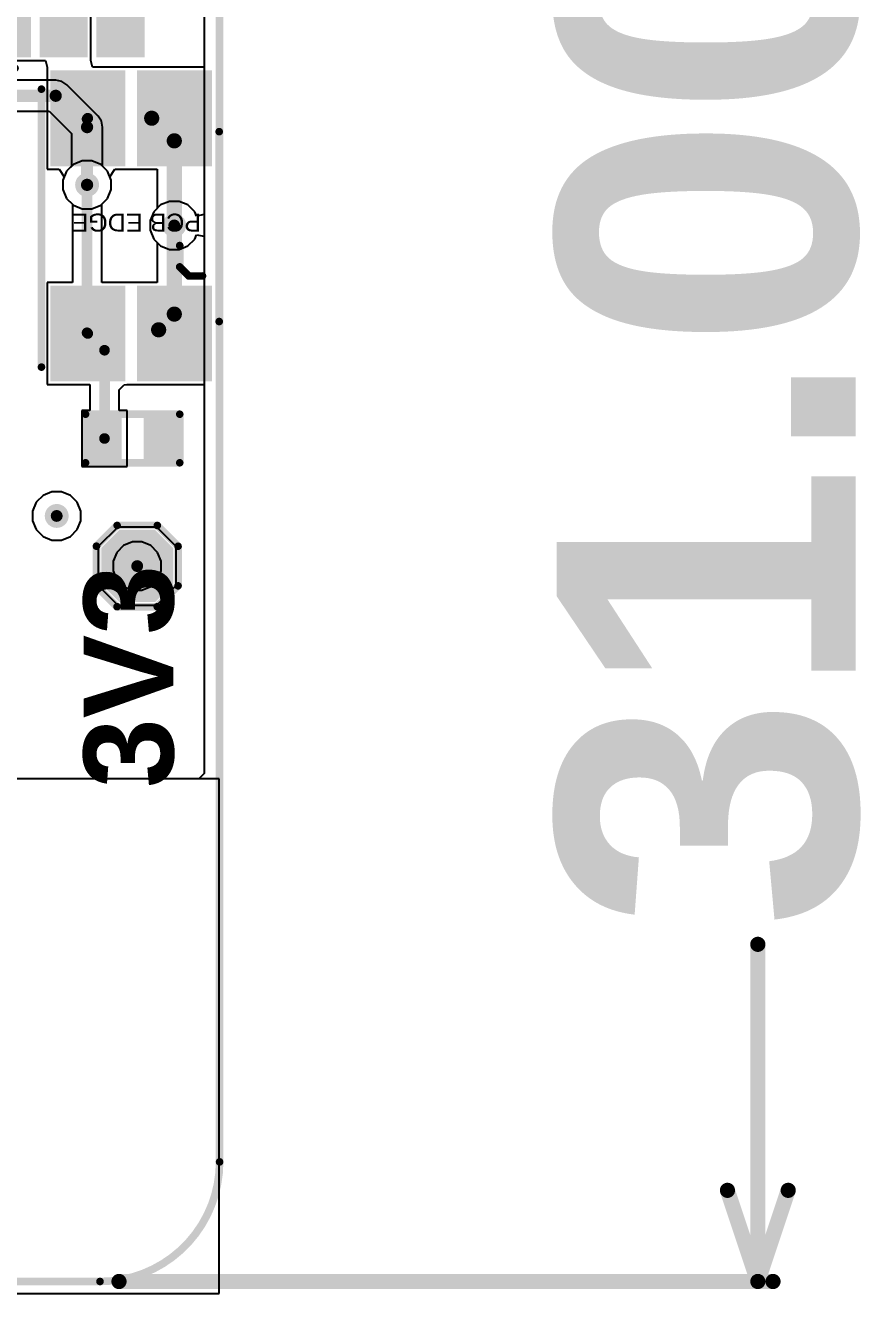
# Model space of a CAD drawing. Header units: inches. Extents: x 0 to 5429, y 0 to 5429.
# Drawn here: x 21.75 to 35.72, y -0.2 to 21.01 of the extents above; entities that cross this region are included whole.
import ezdxf

# ---------------------------------------------------------------- set-up
doc = ezdxf.new("R2010")
doc.units = ezdxf.units.IN
for name, color, linetype in [('Board Outline', 216, 'Continuous'), ('Bottom Layer', 5, 'Continuous'), ('Ground', 16, 'Continuous'), ('Multi-Layer', 9, 'Continuous'), ('Power', 76, 'Continuous'), ('Top Layer', 1, 'Continuous'), ('Top Overlay', 2, 'Continuous'), ('Top Paste', 8, 'Continuous'), ('Top Solder', 216, 'Continuous'), ('Via Holes', 16, 'Continuous')]:
    doc.layers.add(name, color=color, linetype=linetype)
doc.styles.add('Arial', font='', dxfattribs={"height": 0.2})
doc.styles.add('Arial_Bold', font='', dxfattribs={"height": 0.2})
doc.styles.get('Arial').set_extended_font_data('Arial')
doc.styles.get('Arial_Bold').set_extended_font_data('Arial', bold=True)

# ---------------------------------------------------------------- blocks, each defined once
blk = doc.blocks.new('SOT_23_5_4')
at = {"layer": 'Top Layer'}
for points in [[(-1.85, 1.25), (-0.75, 1.25), (-0.75, 0.65), (-1.85, 0.65)], [(0.75, 1.25), (1.85, 1.25), (1.85, 0.65), (0.75, 0.65)], [(-1.85, 0.3), (-0.75, 0.3), (-0.75, -0.3), (-1.85, -0.3)], [(-1.85, -0.65), (-0.75, -0.65), (-0.75, -1.25), (-1.85, -1.25)], [(0.75, -0.65), (1.85, -0.65), (1.85, -1.25), (0.75, -1.25)]]:
    blk.add_hatch(color=1, dxfattribs=at).paths.add_polyline_path(points)
at = {"layer": 'Top Paste'}
for points in [[(-1.85, 1.25), (-0.75, 1.25), (-0.75, 0.65), (-1.85, 0.65)], [(0.75, 1.25), (1.85, 1.25), (1.85, 0.65), (0.75, 0.65)], [(-1.85, 0.3), (-0.75, 0.3), (-0.75, -0.3), (-1.85, -0.3)], [(-1.85, -0.65), (-0.75, -0.65), (-0.75, -1.25), (-1.85, -1.25)], [(0.75, -0.65), (1.85, -0.65), (1.85, -1.25), (0.75, -1.25)]]:
    blk.add_hatch(color=8, dxfattribs=at).paths.add_polyline_path(points)
at = {"layer": 'Top Solder'}
for points in [[(-1.952, 1.352), (-0.648, 1.352), (-0.648, 0.548), (-1.952, 0.548)], [(0.648, 1.352), (1.952, 1.352), (1.952, 0.548), (0.648, 0.548)], [(-1.952, 0.402), (-0.648, 0.402), (-0.648, -0.402), (-1.952, -0.402)], [(-1.952, -0.548), (-0.648, -0.548), (-0.648, -1.352), (-1.952, -1.352)], [(0.648, -0.548), (1.952, -0.548), (1.952, -1.352), (0.648, -1.352)]]:
    blk.add_hatch(color=216, dxfattribs=at).paths.add_polyline_path(points)
at = {"layer": 'Top Overlay', "const_width": 0.127}
for points in [[(-0.879, 1.499), (0.874, 1.499)], [(-0.879, 1.499), (-0.879, 1.399)], [(0.874, 1.499), (0.874, 1.399)], [(-2.134, 1.067), (-2.007, 0.94)], [(-2.134, 1.067), (-2.134, 0.813)], [(-2.007, 0.94), (-2.134, 0.813)], [(0.88, 0.44), (0.88, -0.418)], [(-0.879, -1.399), (-0.879, -1.499)], [(-0.879, -1.499), (0.874, -1.499)], [(0.874, -1.399), (0.874, -1.499)]]:
    blk.add_lwpolyline(points, dxfattribs=at)
at = {"layer": 'Top Overlay', "const_width": 0.0635}
for points in [[(-0.911, 1.499, 1), (-0.847, 1.499, 1)], [(-0.911, 1.499, 1), (-0.847, 1.499, 1)], [(0.842, 1.499, 1), (0.905, 1.499, 1)], [(0.842, 1.499, 1), (0.905, 1.499, 1)], [(-0.911, 1.399, 1), (-0.847, 1.399, 1)], [(0.842, 1.399, 1), (0.905, 1.399, 1)], [(-2.165, 1.067, 1), (-2.102, 1.067, 1)], [(-2.165, 1.067, 1), (-2.102, 1.067, 1)], [(-2.165, 0.813, 1), (-2.102, 0.813, 1)], [(-2.165, 0.813, 1), (-2.102, 0.813, 1)], [(-2.038, 0.94, 1), (-1.975, 0.94, 1)], [(-2.038, 0.94, 1), (-1.975, 0.94, 1)], [(0.848, 0.44, 1), (0.912, 0.44, 1)], [(0.848, -0.418, 1), (0.912, -0.418, 1)], [(-0.911, -1.399, 1), (-0.847, -1.399, 1)], [(-0.911, -1.499, 1), (-0.847, -1.499, 1)], [(-0.911, -1.499, 1), (-0.847, -1.499, 1)], [(0.842, -1.399, 1), (0.905, -1.399, 1)], [(0.842, -1.499, 1), (0.905, -1.499, 1)], [(0.842, -1.499, 1), (0.905, -1.499, 1)]]:
    blk.add_lwpolyline(points, format="xyb", close=True, dxfattribs=at)
blk = doc.blocks.new('T____________0_5___8')
at = {"layer": 'Top Layer'}
blk.add_hatch(color=1, dxfattribs=at).paths.add_polyline_path([(0.25, 0.5), (-0.25, 0.5), (-0.5, 0.25), (-0.5, -0.25), (-0.25, -0.5), (0.25, -0.5), (0.5, -0.25), (0.5, 0.25)])
at = {"layer": 'Top Paste'}
blk.add_hatch(color=8, dxfattribs=at).paths.add_polyline_path([(0.25, 0.5), (-0.25, 0.5), (-0.5, 0.25), (-0.5, -0.25), (-0.25, -0.5), (0.25, -0.5), (0.5, -0.25), (0.5, 0.25)])
at = {"layer": 'Top Solder'}
blk.add_hatch(color=216, dxfattribs=at).paths.add_polyline_path([(0.301, 0.602), (-0.301, 0.602), (-0.602, 0.301), (-0.602, -0.301), (-0.301, -0.602), (0.301, -0.602), (0.602, -0.301), (0.602, 0.301)])
at = {"layer": 'Top Overlay', "const_width": 0.127}
for points in [[(-0.682, 0.333), (-0.336, 0.68)], [(-0.336, 0.68), (0.336, 0.68)], [(0.336, 0.68), (0.684, 0.332)], [(-0.682, -0.334), (-0.682, 0.333)], [(0.684, -0.33), (0.684, 0.332)], [(-0.682, -0.334), (-0.337, -0.679)], [(0.335, -0.679), (0.684, -0.33)], [(-0.337, -0.679), (0.335, -0.679)]]:
    blk.add_lwpolyline(points, dxfattribs=at)
at = {"layer": 'Top Overlay', "const_width": 0.0635}
for points in [[(-0.367, 0.68, 1), (-0.304, 0.68, 1)], [(-0.367, 0.68, 1), (-0.304, 0.68, 1)], [(0.305, 0.68, 1), (0.368, 0.68, 1)], [(0.305, 0.68, 1), (0.368, 0.68, 1)], [(-0.714, 0.333, 1), (-0.65, 0.333, 1)], [(-0.714, 0.333, 1), (-0.65, 0.333, 1)], [(0.652, 0.332, 1), (0.715, 0.332, 1)], [(0.652, 0.332, 1), (0.715, 0.332, 1)], [(-0.714, -0.334, 1), (-0.65, -0.334, 1)], [(-0.714, -0.334, 1), (-0.65, -0.334, 1)], [(0.652, -0.33, 1), (0.715, -0.33, 1)], [(0.652, -0.33, 1), (0.715, -0.33, 1)], [(-0.369, -0.679, 1), (-0.306, -0.679, 1)], [(-0.369, -0.679, 1), (-0.306, -0.679, 1)], [(0.303, -0.679, 1), (0.367, -0.679, 1)], [(0.303, -0.679, 1), (0.367, -0.679, 1)]]:
    blk.add_lwpolyline(points, format="xyb", close=True, dxfattribs=at)
blk = doc.blocks.new('EVQP7A01P_32')
at = {"layer": 'Top Layer'}
for points in [[(-2.5, 1.25), (-1.1, 1.25), (-1.1, 0.2), (-2.5, 0.2)], [(1.1, 1.25), (2.5, 1.25), (2.5, 0.2), (1.1, 0.2)], [(-2.5, -0.2), (-1.1, -0.2), (-1.1, -1.25), (-2.5, -1.25)], [(1.1, -0.2), (2.5, -0.2), (2.5, -1.25), (1.1, -1.25)]]:
    blk.add_hatch(color=1, dxfattribs=at).paths.add_polyline_path(points)
at = {"layer": 'Top Paste'}
for points in [[(-2.5, 1.25), (-1.1, 1.25), (-1.1, 0.2), (-2.5, 0.2)], [(1.1, 1.25), (2.5, 1.25), (2.5, 0.2), (1.1, 0.2)], [(-2.5, -0.2), (-1.1, -0.2), (-1.1, -1.25), (-2.5, -1.25)], [(1.1, -0.2), (2.5, -0.2), (2.5, -1.25), (1.1, -1.25)]]:
    blk.add_hatch(color=8, dxfattribs=at).paths.add_polyline_path(points)
at = {"layer": 'Top Solder'}
for points in [[(-2.602, 1.352), (-0.998, 1.352), (-0.998, 0.098), (-2.602, 0.098)], [(0.998, 1.352), (2.602, 1.352), (2.602, 0.098), (0.998, 0.098)], [(-2.602, -0.098), (-0.998, -0.098), (-0.998, -1.352), (-2.602, -1.352)], [(0.998, -0.098), (2.602, -0.098), (2.602, -1.352), (0.998, -1.352)]]:
    blk.add_hatch(color=216, dxfattribs=at).paths.add_polyline_path(points)
at = {"layer": 'Top Overlay', "const_width": 0.127}
for points in [[(-2.362, 1.499), (2.286, 1.499)], [(-0.686, -0.813), (-0.838, -0.965)], [(-0.686, -0.813), (-0.33, -0.813)], [(-0.838, -0.965), (-0.838, -1.194)], [(-1.6, -1.473), (1.575, -1.473)]]:
    blk.add_lwpolyline(points, dxfattribs=at)
at = {"layer": 'Top Overlay', "const_width": 0.0635}
for points in [[(-2.394, 1.499, 1), (-2.33, 1.499, 1)], [(2.254, 1.499, 1), (2.318, 1.499, 1)], [(-0.718, -0.813, 1), (-0.654, -0.813, 1)], [(-0.718, -0.813, 1), (-0.654, -0.813, 1)], [(-0.362, -0.813, 1), (-0.298, -0.813, 1)], [(-0.87, -0.965, 1), (-0.806, -0.965, 1)], [(-0.87, -0.965, 1), (-0.806, -0.965, 1)], [(-0.87, -1.194, 1), (-0.806, -1.194, 1)], [(-1.632, -1.473, 1), (-1.568, -1.473, 1)], [(1.543, -1.473, 1), (1.607, -1.473, 1)]]:
    blk.add_lwpolyline(points, format="xyb", close=True, dxfattribs=at)
at = {"layer": 'Top Overlay', "style": 'Arial'}
blk.add_text('PCB EDGE', height=0.3, rotation=90, dxfattribs=at).set_placement((0.205, -1.17))
blk = doc.blocks.new('R___0402_35')
at = {"layer": 'Top Layer'}
for points in [[(-0.699, -0.318), (-0.699, 0.318), (-0.241, 0.318), (-0.241, -0.318)], [(0.241, -0.318), (0.241, 0.318), (0.699, 0.318), (0.699, -0.318)]]:
    blk.add_hatch(color=1, dxfattribs=at).paths.add_polyline_path(points)
at = {"layer": 'Top Paste'}
for points in [[(-0.699, -0.318), (-0.699, 0.318), (-0.241, 0.318), (-0.241, -0.318)], [(0.241, -0.318), (0.241, 0.318), (0.699, 0.318), (0.699, -0.318)]]:
    blk.add_hatch(color=8, dxfattribs=at).paths.add_polyline_path(points)
at = {"layer": 'Top Solder'}
for points in [[(-0.754, -0.373), (-0.754, 0.373), (-0.186, 0.373), (-0.186, -0.373)], [(0.186, -0.373), (0.186, 0.373), (0.754, 0.373), (0.754, -0.373)]]:
    blk.add_hatch(color=216, dxfattribs=at).paths.add_polyline_path(points)
at = {"layer": 'Top Overlay'}
for points, const_width in [([(-0.787, -0.406), (-0.787, 0.406)], 0.127), ([(-0.787, 0.406), (0.787, 0.406)], 0.127), ([(0.787, -0.406), (0.787, 0.406)], 0.127), ([(-0.787, -0.406), (0.787, -0.406)], 0.127), ([(-0.813, -0.432), (0.813, -0.432)], 0.00323)]:
    blk.add_lwpolyline(points, dxfattribs=dict(at, const_width=const_width))
for points, const_width in [([(-0.819, 0.406, 1), (-0.756, 0.406, 1)], 0.0635), ([(-0.819, 0.406, 1), (-0.756, 0.406, 1)], 0.0635), ([(0.756, 0.406, 1), (0.819, 0.406, 1)], 0.0635), ([(0.756, 0.406, 1), (0.819, 0.406, 1)], 0.0635), ([(-0.819, -0.406, 1), (-0.756, -0.406, 1)], 0.0635), ([(-0.819, -0.406, 1), (-0.756, -0.406, 1)], 0.0635), ([(0.756, -0.406, 1), (0.819, -0.406, 1)], 0.0635), ([(0.756, -0.406, 1), (0.819, -0.406, 1)], 0.0635), ([(-0.814, -0.432, 1), (-0.812, -0.432, 1)], 0.00161), ([(0.812, -0.432, 1), (0.814, -0.432, 1)], 0.00161)]:
    blk.add_lwpolyline(points, format="xyb", close=True, dxfattribs=dict(at, const_width=const_width))

msp = doc.modelspace()

# ---------------------------------------------------------------- hatches: boundary and pattern name
at = {"layer": 'Bottom Layer'}
h = msp.add_hatch(color=5, dxfattribs=at)
edge = h.paths.add_edge_path()
edge.add_arc((22.784, 18.339), 0.2, 0, 360)
h = msp.add_hatch(color=5, dxfattribs=at)
edge = h.paths.add_edge_path()
edge.add_arc((24.242, 17.66), 0.2, 0, 360)
h = msp.add_hatch(color=5, dxfattribs=at)
edge = h.paths.add_edge_path()
edge.add_arc((22.276, 12.802), 0.2, 0, 360)
h = msp.add_hatch(color=5, dxfattribs=at)
edge = h.paths.add_edge_path()
edge.add_arc((23.622, 11.963), 0.2, 0, 360)
at = {"layer": 'Ground'}
h = msp.add_hatch(color=16, dxfattribs=at)
edge = h.paths.add_edge_path()
edge.add_arc((22.784, 18.339), 0.2, 0, 360)
h = msp.add_hatch(color=16, dxfattribs=at)
edge = h.paths.add_edge_path()
edge.add_arc((24.242, 17.66), 0.2, 0, 360)
h = msp.add_hatch(color=16, dxfattribs=at)
edge = h.paths.add_edge_path()
edge.add_arc((22.276, 12.802), 0.2, 0, 360)
h = msp.add_hatch(color=16, dxfattribs=at)
edge = h.paths.add_edge_path()
edge.add_arc((23.622, 11.963), 0.2, 0, 360)
at = {"layer": 'Power'}
h = msp.add_hatch(color=76, dxfattribs=at)
edge = h.paths.add_edge_path()
edge.add_arc((22.784, 18.339), 0.2, 0, 360)
h = msp.add_hatch(color=76, dxfattribs=at)
edge = h.paths.add_edge_path()
edge.add_arc((24.242, 17.66), 0.2, 0, 360)
h = msp.add_hatch(color=76, dxfattribs=at)
edge = h.paths.add_edge_path()
edge.add_arc((22.276, 12.802), 0.2, 0, 360)
h = msp.add_hatch(color=76, dxfattribs=at)
edge = h.paths.add_edge_path()
edge.add_arc((23.622, 11.963), 0.2, 0, 360)
at = {"layer": 'Top Layer'}
h = msp.add_hatch(color=1, dxfattribs=at)
edge = h.paths.add_edge_path()
edge.add_arc((22.784, 18.339), 0.2, 0, 360)
h = msp.add_hatch(color=1, dxfattribs=at)
edge = h.paths.add_edge_path()
edge.add_arc((24.242, 17.66), 0.2, 0, 360)
h = msp.add_hatch(color=1, dxfattribs=at)
edge = h.paths.add_edge_path()
edge.add_arc((22.276, 12.802), 0.2, 0, 360)
h = msp.add_hatch(color=1, dxfattribs=at)
edge = h.paths.add_edge_path()
edge.add_arc((23.622, 11.963), 0.2, 0, 360)
at = {"layer": 'Via Holes'}
h = msp.add_hatch(color=7, dxfattribs=at)
edge = h.paths.add_edge_path()
edge.add_arc((22.784, 18.339), 0.1, 0, 360)
h = msp.add_hatch(color=7, dxfattribs=at)
edge = h.paths.add_edge_path()
edge.add_arc((24.242, 17.66), 0.1, 0, 360)
h = msp.add_hatch(color=7, dxfattribs=at)
edge = h.paths.add_edge_path()
edge.add_arc((22.276, 12.802), 0.1, 0, 360)
h = msp.add_hatch(color=7, dxfattribs=at)
edge = h.paths.add_edge_path()
edge.add_arc((23.622, 11.963), 0.1, 0, 360)

# ---------------------------------------------------------------- linework, layer by layer
at = {"layer": 'Board Outline', "const_width": 0.127}
for points in [[(25, 2), (25, 29)], [(2, 0), (23, 0)]]:
    msp.add_lwpolyline(points, dxfattribs=at)
msp.add_lwpolyline([(25, 2, -0.414214), (23, 0)], format="xyb", dxfattribs=at)
at = {"layer": 'Board Outline', "const_width": 0.0635}
for points in [[(24.968, 2, 1), (25.032, 2, 1)], [(24.968, 2, 1), (25.032, 2, 1)], [(22.968, 0, 1), (23.032, 0, 1)], [(22.968, 0, 1), (23.032, 0, 1)]]:
    msp.add_lwpolyline(points, format="xyb", close=True, dxfattribs=at)
at = {"layer": 'Bottom Layer'}
for p, q in [((24.741, 29), (24.741, 17.841)), ((22.555, 18.681), (22.442, 18.567)), ((22.704, 18.742), (22.555, 18.681)), ((22.864, 18.742), (22.704, 18.742)), ((23.012, 18.681), (22.864, 18.742)), ((23.126, 18.567), (23.012, 18.681)), ((22.442, 18.567), (22.381, 18.419)), ((23.187, 18.419), (23.126, 18.567)), ((22.381, 18.419), (22.381, 18.259)), ((22.381, 18.259), (22.442, 18.11)), ((23.126, 18.11), (23.187, 18.259)), ((23.187, 18.259), (23.187, 18.419)), ((22.442, 18.11), (22.555, 17.997)), ((23.012, 17.997), (23.126, 18.11)), ((24.162, 18.063), (24.014, 18.002)), ((24.322, 18.063), (24.162, 18.063)), ((24.471, 18.002), (24.322, 18.063)), ((22.555, 17.997), (22.704, 17.936)), ((22.704, 17.936), (22.864, 17.936)), ((22.864, 17.936), (23.012, 17.997)), ((23.9, 17.889), (23.839, 17.74)), ((24.014, 18.002), (23.9, 17.889)), ((24.584, 17.889), (24.471, 18.002)), ((24.614, 17.816), (24.584, 17.889)), ((24.741, 17.841), (24.614, 17.816)), ((23.839, 17.74), (23.839, 17.58)), ((23.839, 17.58), (23.9, 17.432)), ((23.9, 17.432), (24.014, 17.318)), ((24.471, 17.318), (24.584, 17.432)), ((24.584, 17.432), (24.614, 17.504)), ((24.614, 17.504), (24.741, 17.479)), ((24.741, 17.479), (24.741, 8.496)), ((24.014, 17.318), (24.162, 17.257)), ((24.162, 17.257), (24.322, 17.257)), ((24.322, 17.257), (24.471, 17.318)), ((23.394, 12.305), (23.28, 12.192)), ((23.542, 12.367), (23.394, 12.305)), ((23.702, 12.367), (23.542, 12.367)), ((23.85, 12.305), (23.702, 12.367)), ((23.964, 12.192), (23.85, 12.305)), ((23.28, 12.192), (23.219, 12.044)), ((24.025, 12.044), (23.964, 12.192)), ((23.219, 12.044), (23.219, 11.883)), ((23.219, 11.883), (23.28, 11.735)), ((23.964, 11.735), (24.025, 11.883)), ((24.025, 11.883), (24.025, 12.044)), ((23.28, 11.735), (23.394, 11.622)), ((23.85, 11.622), (23.964, 11.735)), ((23.394, 11.622), (23.542, 11.56)), ((23.542, 11.56), (23.702, 11.56)), ((23.702, 11.56), (23.85, 11.622)), ((24.741, 8.496), (24.651, 8.406)), ((24.651, 8.406), (5.962, 8.407))]:
    msp.add_line(p, q, dxfattribs=at)
at = {"layer": 'Ground'}
for p, q in [((24.741, 29), (24.741, 17.841)), ((22.555, 18.681), (22.442, 18.567)), ((22.704, 18.742), (22.555, 18.681)), ((22.864, 18.742), (22.704, 18.742)), ((23.012, 18.681), (22.864, 18.742)), ((23.126, 18.567), (23.012, 18.681)), ((22.442, 18.567), (22.381, 18.419)), ((23.187, 18.419), (23.126, 18.567)), ((22.381, 18.419), (22.381, 18.259)), ((22.381, 18.259), (22.442, 18.11)), ((23.126, 18.11), (23.187, 18.259)), ((23.187, 18.259), (23.187, 18.419)), ((22.442, 18.11), (22.555, 17.997)), ((23.012, 17.997), (23.126, 18.11)), ((24.162, 18.063), (24.014, 18.002)), ((24.322, 18.063), (24.162, 18.063)), ((24.471, 18.002), (24.322, 18.063)), ((22.555, 17.997), (22.704, 17.936)), ((22.704, 17.936), (22.864, 17.936)), ((22.864, 17.936), (23.012, 17.997)), ((23.9, 17.889), (23.839, 17.74)), ((24.014, 18.002), (23.9, 17.889)), ((24.584, 17.889), (24.471, 18.002)), ((24.614, 17.816), (24.584, 17.889)), ((24.741, 17.841), (24.614, 17.816)), ((23.839, 17.74), (23.839, 17.58)), ((23.839, 17.58), (23.9, 17.432)), ((23.9, 17.432), (24.014, 17.318)), ((24.471, 17.318), (24.584, 17.432)), ((24.584, 17.432), (24.614, 17.504)), ((24.614, 17.504), (24.741, 17.479)), ((24.741, 17.479), (24.741, 8.496)), ((24.014, 17.318), (24.162, 17.257)), ((24.162, 17.257), (24.322, 17.257)), ((24.322, 17.257), (24.471, 17.318)), ((23.394, 12.305), (23.28, 12.192)), ((23.542, 12.367), (23.394, 12.305)), ((23.702, 12.367), (23.542, 12.367)), ((23.85, 12.305), (23.702, 12.367)), ((23.964, 12.192), (23.85, 12.305)), ((23.28, 12.192), (23.219, 12.044)), ((24.025, 12.044), (23.964, 12.192)), ((23.219, 12.044), (23.219, 11.883)), ((23.219, 11.883), (23.28, 11.735)), ((23.964, 11.735), (24.025, 11.883)), ((24.025, 11.883), (24.025, 12.044)), ((23.28, 11.735), (23.394, 11.622)), ((23.85, 11.622), (23.964, 11.735)), ((23.394, 11.622), (23.542, 11.56)), ((23.542, 11.56), (23.702, 11.56)), ((23.702, 11.56), (23.85, 11.622)), ((24.741, 8.496), (24.651, 8.406)), ((24.651, 8.406), (5.86, 8.407))]:
    msp.add_line(p, q, dxfattribs=at)
at = {"layer": 'Multi-Layer'}
for p, q in [((24.994, 8.406), (0.025, 8.407)), ((24.994, 8.255), (24.994, 8.407)), ((24.994, 8.407), (24.994, 8.406)), ((24.994, -0.203), (24.994, 8.255)), ((0, -0.203), (24.994, -0.203))]:
    msp.add_line(p, q, dxfattribs=at)
at = {"layer": 'Power'}
for p, q in [((24.741, 22.615), (24.741, 8.496)), ((22.26, 20.087), (15.901, 20.087)), ((22.359, 20.067), (22.26, 20.087)), ((22.443, 20.011), (22.359, 20.067)), ((22.967, 19.487), (22.443, 20.011)), ((16.667, 19.569), (22.152, 19.569)), ((22.152, 19.569), (22.525, 19.197)), ((23.023, 19.403), (22.967, 19.487)), ((23.043, 19.304), (23.023, 19.403)), ((23.043, 18.65), (23.043, 19.304)), ((22.525, 19.197), (22.525, 18.65)), ((22.442, 18.567), (22.381, 18.419)), ((22.525, 18.65), (22.442, 18.567)), ((23.126, 18.567), (23.043, 18.65)), ((23.187, 18.419), (23.126, 18.567)), ((22.381, 18.419), (22.381, 18.259)), ((22.381, 18.259), (22.442, 18.11)), ((23.126, 18.11), (23.187, 18.259)), ((23.187, 18.259), (23.187, 18.419)), ((22.442, 18.11), (22.555, 17.997)), ((23.012, 17.997), (23.126, 18.11)), ((22.555, 17.997), (22.704, 17.936)), ((22.704, 17.936), (22.864, 17.936)), ((22.864, 17.936), (23.012, 17.997)), ((22.196, 13.205), (22.047, 13.143)), ((22.356, 13.205), (22.196, 13.205)), ((22.504, 13.143), (22.356, 13.205)), ((21.934, 13.03), (21.873, 12.882)), ((22.047, 13.143), (21.934, 13.03)), ((22.618, 13.03), (22.504, 13.143)), ((22.679, 12.882), (22.618, 13.03)), ((21.873, 12.882), (21.873, 12.721)), ((22.679, 12.721), (22.679, 12.882)), ((21.873, 12.721), (21.934, 12.573)), ((21.934, 12.573), (22.047, 12.46)), ((22.504, 12.46), (22.618, 12.573)), ((22.618, 12.573), (22.679, 12.721)), ((22.047, 12.46), (22.196, 12.398)), ((22.196, 12.398), (22.356, 12.398)), ((22.356, 12.398), (22.504, 12.46)), ((24.741, 8.496), (24.651, 8.406)), ((24.651, 8.406), (18.87, 8.407))]:
    msp.add_line(p, q, dxfattribs=at)
at = {"layer": 'Power', "const_width": 0.203}
for points in [[(12.162, 19.828), (22.26, 19.828)], [(22.26, 19.828), (22.784, 19.304)], [(22.784, 18.339), (22.784, 19.304)]]:
    msp.add_lwpolyline(points, dxfattribs=at)
at = {"layer": 'Power', "const_width": 0.102}
for points in [[(22.209, 19.828, 1), (22.31, 19.828, 1)], [(22.209, 19.828, 1), (22.31, 19.828, 1)], [(22.733, 19.304, 1), (22.835, 19.304, 1)], [(22.733, 19.304, 1), (22.835, 19.304, 1)], [(22.733, 18.339, 1), (22.835, 18.339, 1)]]:
    msp.add_lwpolyline(points, format="xyb", close=True, dxfattribs=at)
at = {"layer": 'Top Layer'}
for p, q in [((24.741, 29), (24.741, 20.305)), ((22.845, 20.432), (22.845, 21.826)), ((21.031, 20.421), (21.813, 20.421)), ((21.813, 20.421), (21.895, 20.421)), ((21.895, 20.421), (22.091, 20.421)), ((22.091, 20.421), (22.118, 20.305)), ((22.845, 20.421), (22.845, 20.432)), ((22.872, 20.305), (22.845, 20.421)), ((22.118, 20.305), (22.118, 20.294)), ((22.118, 20.294), (22.118, 18.601)), ((23.441, 20.305), (22.872, 20.305)), ((23.473, 20.305), (23.441, 20.305)), ((23.568, 20.305), (23.473, 20.305)), ((23.6, 20.305), (23.568, 20.305)), ((24.741, 20.305), (23.6, 20.305)), ((22.118, 18.601), (22.318, 18.601)), ((22.318, 18.601), (22.403, 18.474)), ((22.403, 18.474), (22.381, 18.419)), ((23.164, 18.474), (23.249, 18.601)), ((23.187, 18.419), (23.164, 18.474)), ((23.249, 18.601), (23.441, 18.601)), ((23.441, 18.601), (23.473, 18.601)), ((23.473, 18.601), (23.568, 18.601)), ((23.568, 18.601), (23.6, 18.601)), ((23.6, 18.601), (23.957, 18.601)), ((23.957, 18.601), (23.957, 17.946)), ((22.381, 18.419), (22.381, 18.259)), ((22.381, 18.259), (22.442, 18.11)), ((23.126, 18.11), (23.187, 18.259)), ((23.187, 18.259), (23.187, 18.419)), ((22.442, 18.11), (22.538, 18.015)), ((23.03, 18.015), (23.126, 18.11)), ((22.538, 18.015), (22.538, 16.705)), ((23.03, 16.705), (23.03, 18.015)), ((23.9, 17.889), (23.839, 17.74)), ((23.957, 17.946), (23.9, 17.889)), ((23.839, 17.74), (23.839, 17.58)), ((23.839, 17.58), (23.9, 17.432)), ((23.9, 17.432), (23.957, 17.375)), ((23.957, 17.375), (23.957, 16.705)), ((22.538, 16.705), (22.118, 16.705)), ((22.118, 16.705), (22.118, 15.001)), ((23.441, 16.705), (23.03, 16.705)), ((23.473, 16.705), (23.441, 16.705)), ((23.568, 16.705), (23.473, 16.705)), ((23.6, 16.705), (23.568, 16.705)), ((23.957, 16.705), (23.6, 16.705)), ((22.118, 15.001), (22.83, 15.001)), ((22.83, 15.001), (22.83, 14.567)), ((23.322, 14.911), (23.405, 14.994)), ((23.322, 14.567), (23.322, 14.911)), ((23.405, 14.994), (23.449, 15.001)), ((23.449, 15.001), (23.568, 15.001)), ((23.568, 15.001), (23.6, 15.001)), ((23.6, 15.001), (24.741, 15.001)), ((24.741, 15.001), (24.741, 8.496)), ((22.83, 14.567), (22.695, 14.567)), ((22.695, 14.567), (22.695, 13.627)), ((23.457, 14.567), (23.322, 14.567)), ((23.457, 13.627), (23.457, 14.567)), ((22.695, 13.627), (23.457, 13.627)), ((23.296, 12.616), (22.97, 12.29)), ((23.948, 12.616), (23.296, 12.616)), ((24.274, 12.29), (23.948, 12.616)), ((22.97, 12.29), (22.97, 11.637)), ((24.274, 11.637), (24.274, 12.29)), ((22.97, 11.637), (23.296, 11.311)), ((23.948, 11.311), (24.274, 11.637)), ((23.296, 11.311), (23.948, 11.311)), ((24.741, 8.496), (24.651, 8.406)), ((24.651, 8.406), (18.313, 8.407))]:
    msp.add_line(p, q, dxfattribs=at)
for points, const_width in [([(22.393, 21.225), (22.415, 21.248)], 0.457), ([(22.784, 19.441), (22.795, 19.453)], 0.178), ([(22.784, 18.339), (22.784, 19.441)], 0.178), ([(23.864, 19.453), (24.242, 19.075)], 0.254), ([(24.242, 16.177), (24.242, 19.075)], 0.254), ([(22.784, 15.865), (22.784, 18.339)], 0.178), ([(23.98, 15.915), (24.242, 16.177)], 0.254), ([(22.784, 15.865), (22.795, 15.853)], 0.178), ([(22.795, 15.853), (23.076, 15.573)], 0.178), ([(23.076, 14.097), (23.076, 15.573)], 0.178)]:
    msp.add_lwpolyline(points, dxfattribs=dict(at, const_width=const_width))
for points, const_width in [([(22.278, 21.225, 1), (22.507, 21.225, 1)], 0.229), ([(22.739, 19.441, 1), (22.828, 19.441, 1)], 0.0889), ([(22.739, 19.441, 1), (22.828, 19.441, 1)], 0.0889), ([(22.751, 19.453, 1), (22.84, 19.453, 1)], 0.0889), ([(23.801, 19.453, 1), (23.928, 19.453, 1)], 0.127), ([(24.179, 19.075, 1), (24.306, 19.075, 1)], 0.127), ([(24.179, 19.075, 1), (24.306, 19.075, 1)], 0.127), ([(22.739, 18.339, 1), (22.828, 18.339, 1)], 0.0889), ([(22.739, 18.339, 1), (22.828, 18.339, 1)], 0.0889), ([(24.179, 16.177, 1), (24.306, 16.177, 1)], 0.127), ([(24.179, 16.177, 1), (24.306, 16.177, 1)], 0.127), ([(22.739, 15.865, 1), (22.828, 15.865, 1)], 0.0889), ([(22.739, 15.865, 1), (22.828, 15.865, 1)], 0.0889), ([(22.751, 15.853, 1), (22.84, 15.853, 1)], 0.0889), ([(22.751, 15.853, 1), (22.84, 15.853, 1)], 0.0889), ([(23.917, 15.915, 1), (24.044, 15.915, 1)], 0.127), ([(23.031, 15.573, 1), (23.12, 15.573, 1)], 0.0889), ([(23.031, 15.573, 1), (23.12, 15.573, 1)], 0.0889), ([(23.031, 14.097, 1), (23.12, 14.097, 1)], 0.0889)]:
    msp.add_lwpolyline(points, format="xyb", close=True, dxfattribs=dict(at, const_width=const_width))
at = {"layer": 'Top Overlay', "const_width": 0.254}
for points in [[(34, 0), (34, 5.638)], [(33.492, 1.524), (34, 0)], [(34, 0), (34.508, 1.524)], [(23.317, 0), (34.254, 0)]]:
    msp.add_lwpolyline(points, dxfattribs=at)
at = {"layer": 'Top Overlay', "const_width": 0.127}
for points in [[(33.937, 5.638, 1), (34.064, 5.638, 1)], [(33.429, 1.524, 1), (33.556, 1.524, 1)], [(34.445, 1.524, 1), (34.572, 1.524, 1)], [(23.254, 0, 1), (23.381, 0, 1)], [(33.937, 0, 1), (34.064, 0, 1)], [(33.937, 0, 1), (34.064, 0, 1)], [(33.937, 0, 1), (34.064, 0, 1)], [(34.191, 0, 1), (34.318, 0, 1)]]:
    msp.add_lwpolyline(points, format="xyb", close=True, dxfattribs=at)

# ---------------------------------------------------------------- block references
at = {"rotation": 90}
for name, p in [('SOT_23_5_4', (22.393, 22.424)), ('EVQP7A01P_32', (23.52, 17.653))]:
    msp.add_blockref(name, p, dxfattribs=at)
for name, p in [('R___0402_35', (23.546, 14.097)), ('T____________0_5___8', (23.622, 11.963))]:
    msp.add_blockref(name, p)

# ---------------------------------------------------------------- texts
at = {"layer": 'Top Overlay', "style": 'Arial_Bold'}
for s, height, p in [('31.00mm', 5, (35.638, 5.892)), ('3V3', 1.5, (24.226, 8.252))]:
    msp.add_text(s, height=height, rotation=90, dxfattribs=at).set_placement(p)

doc.saveas('drawing.dxf')
